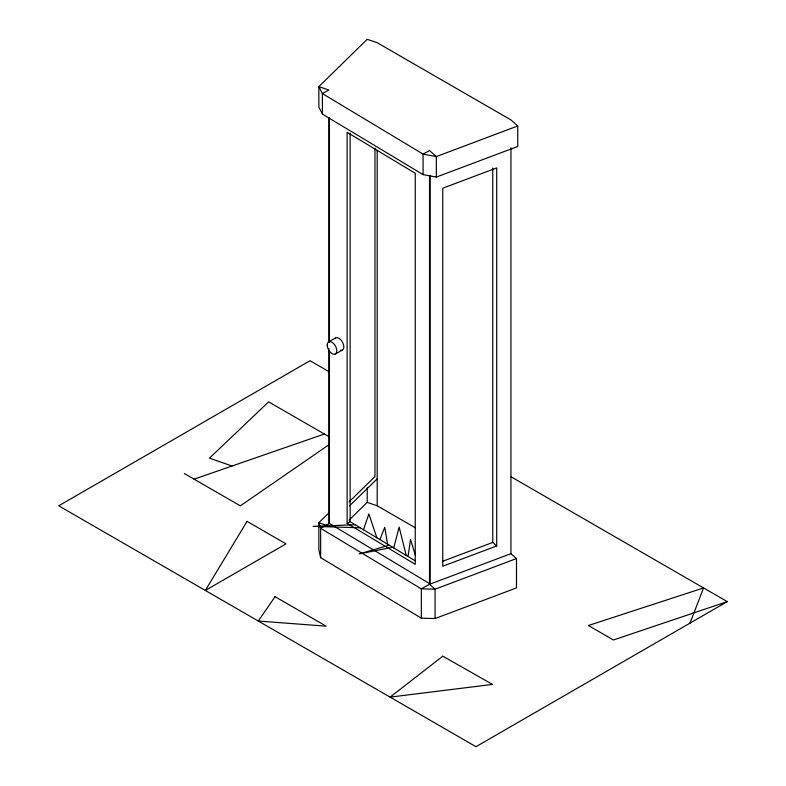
<?xml version="1.0" encoding="UTF-8"?>
<svg xmlns="http://www.w3.org/2000/svg" width="786" height="786" viewBox="0 0 786 786"><rect width="100%" height="100%" fill="white"/><g stroke="black" fill="none" stroke-linecap="round" stroke-linejoin="round"><path stroke-width="1.18" d="M408.042 556.517L410.538 539.481L415.421 555.397M393.698 547.901L399.15 527.101L406.234 555.437M363.505 529.744L368.87 513.936L376.858 537.771M689.99 623.141L703.568 587.938L588.35 625.509L613.424 639.981L727.266 601.624L510.507 476.473M379.893 539.589L384.747 527.288L387.557 544.207M329.206 512.58L318.851 522.719L318.851 549.689L320.639 557.647L421.325 618.179L435.071 618.543L516.49 587.918L516.49 558.571L510.949 553.668L510.949 147.778M349.033 501.92L374.961 476.562L374.961 148.112M349.564 505.85L377.201 478.812M349.072 520.126L367.209 502.382L367.209 487.664M329.246 444.532L240.329 505.85L184.327 473.516M727.266 601.624L475.972 746.7L58.734 505.811L310.028 360.725L329.118 371.749M328.587 341.851L335.622 337.951M335.406 353.985L342.441 350.094M326.622 525.372L318.851 522.719L320.639 528.31L421.325 588.842L430.119 583.969L329.432 523.427L320.639 528.31L320.639 557.647M347.127 523.378L415.244 564.338L415.244 173.264L347.127 132.313L347.127 523.378L350.143 521.707L415.411 560.949M517.758 125.956L436.338 156.591L423.084 154.125L322.398 93.583L318.851 86.607L367.209 39.3L377.201 42.709L510.949 119.924L517.758 125.956L517.758 146.451L436.338 177.086L423.084 174.62L322.398 114.078L318.851 107.102L318.851 86.607L328.843 90.017L322.398 93.583L322.398 114.078M442.243 561.44L492.753 542.438L496.713 545.946L442.754 566.244L442.754 188.208L496.713 167.899L496.713 545.946M429.529 175.956L429.529 584.293L510.949 553.668M516.49 558.571L435.071 589.205L421.325 588.842L421.325 618.179M194.103 479.165L324.353 434.029M389.237 545.219L359.182 553.904L392.656 547.272M355.203 524.743L313.034 526.345L360.253 527.789M367.209 502.382L377.201 505.781L415.411 527.848M232.008 466.029L209.479 458.13L268.635 401.862L329.334 436.898M429.529 584.293L435.071 589.205L435.071 618.543M492.753 168.076L492.753 542.438M436.338 177.086L436.338 156.591L429.529 150.558L423.084 154.125L423.084 174.62M430.119 175.632L430.119 583.969M377.201 150.244L377.201 505.781M350.143 133.089L350.143 521.707M329.432 117.536L329.432 341.949M329.432 350.527L329.432 523.427M328.843 117.871L328.843 342.274M328.843 348.404L328.843 523.761M334.856 338.668A6.966 3.94 61 0 1 342.853 342.863A6.966 3.94 61 0 1 340.279 350.261M247.05 521.364L205.333 590.443L286.025 543.863L247.05 521.364M275.061 596.682L258.329 621.048L326.141 626.167L275.061 596.682M442.793 656.192L390.102 697.123L492.498 684.419L442.793 656.192M327.182 345.015A6.966 3.94 61 0 0 334.414 354.29A6.966 3.94 61 0 0 334.414 344.445A6.966 3.94 61 0 0 327.182 345.015"/></g></svg>
